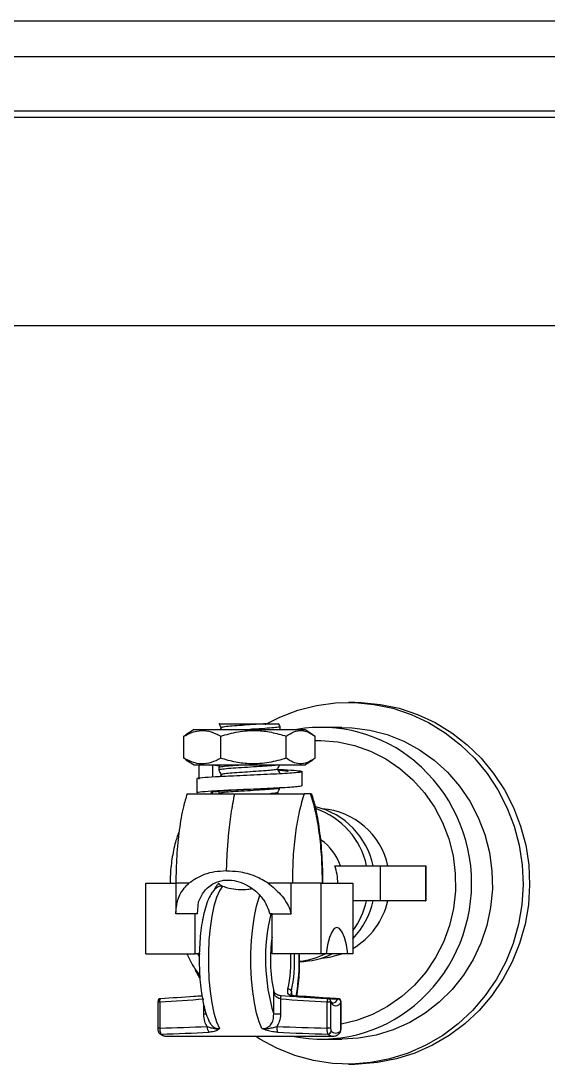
# Model space of a CAD drawing. Header units: millimetres. Extents: x 0 to 6631, y 0 to 4689.
# Drawn here: x 1272.9 to 1359, y 3475 to 3645.2 of the extents above; entities that cross this region are included whole.
import ezdxf

# ---------------------------------------------------------------- set-up
doc = ezdxf.new("R2010")
doc.units = ezdxf.units.MM
doc.header["$LTSCALE"] = 13
doc.layers.add('几何体', color=7, linetype='Continuous')

msp = doc.modelspace()

# ---------------------------------------------------------------- linework, layer by layer
at = {"layer": '几何体'}
for p, q in [((1195.35, 3645.23), (1565.95, 3645.23)), ((1570.65, 3639.37), (1190.65, 3639.37)), ((1166.15, 3629.53), (1595.15, 3629.53)), ((1190.65, 3630.53), (1570.65, 3630.53)), ((1166.15, 3595.53), (1595.15, 3595.53)), ((1327.46, 3534.03), (1326.4, 3534.03)), ((1299.89, 3528.75), (1299.52, 3528.53)), ((1299.52, 3524.93), (1299.52, 3528.53)), ((1301.21, 3529.63), (1299.87, 3528.77)), ((1301.21, 3529.63), (1315.28, 3529.63)), ((1305.61, 3529.9), (1305.47, 3529.63)), ((1305.54, 3524.93), (1305.54, 3528.53)), ((1315.14, 3529.69), (1315.08, 3529.63)), ((1315.23, 3529.69), (1315.23, 3530.1)), ((1315.28, 3529.63), (1319.25, 3529.63)), ((1316.25, 3524.93), (1316.25, 3528.53)), ((1320.58, 3528.77), (1319.25, 3529.63)), ((1320.94, 3524.93), (1320.94, 3528.53)), ((1325.34, 3529.96), (1321.92, 3529.96)), ((1299.52, 3524.93), (1299.89, 3524.72)), ((1299.87, 3524.68), (1301.21, 3523.83)), ((1301.21, 3523.83), (1315.28, 3523.83)), ((1302.02, 3521.53), (1302.02, 3523.83)), ((1304.21, 3523.83), (1305.37, 3523.68)), ((1304.21, 3523.83), (1304.21, 3521.84)), ((1305.23, 3523.39), (1305.23, 3522.98)), ((1315.28, 3523.83), (1319.25, 3523.83)), ((1319.25, 3523.83), (1320.59, 3524.68)), ((1305.61, 3522.24), (1305.45, 3521.92)), ((1318.84, 3520.44), (1318.84, 3522.74)), ((1301.62, 3521.56), (1301.62, 3519.26)), ((1315.14, 3520.1), (1315.13, 3520.09)), ((1304.21, 3519.13), (1304.21, 3519.34)), ((1305.23, 3519.56), (1305.23, 3519.14)), ((1310.23, 3519.84), (1310.24, 3519.84)), ((1314.96, 3519.13), (1314.85, 3519.35)), ((1320.21, 3519.13), (1319.18, 3519.13)), ((1320.21, 3519.13), (1320.42, 3519.13)), ((1306.5, 3506.53), (1306.38, 3506.53)), ((1324.17, 3507.38), (1331.65, 3507.38)), ((1331.65, 3501.68), (1331.65, 3507.38)), ((1331.65, 3507.38), (1339, 3507.38)), ((1339, 3507.38), (1339, 3501.68)), ((1339, 3507.38), (1339.05, 3507.38)), ((1339.05, 3507.38), (1339.05, 3501.68)), ((1293.34, 3493.03), (1293.34, 3504.53)), ((1293.34, 3504.53), (1298.22, 3504.53)), ((1298.21, 3504.53), (1298.21, 3499.78)), ((1317.06, 3499.53), (1317.06, 3504.53)), ((1321.94, 3504.53), (1317.06, 3504.53)), ((1321.94, 3493.03), (1321.94, 3504.53)), ((1321.94, 3504.53), (1327.11, 3504.53)), ((1327.11, 3504.53), (1327.11, 3493.03)), ((1301.75, 3499.53), (1301.9, 3501.49)), ((1331.65, 3501.68), (1327.11, 3501.68)), ((1339, 3501.68), (1331.65, 3501.68)), ((1339, 3501.68), (1339.05, 3501.68)), ((1301.36, 3499.53), (1298.22, 3499.53)), ((1301.75, 3499.53), (1301.36, 3499.53)), ((1301.36, 3493.03), (1301.36, 3499.53)), ((1313.92, 3499.53), (1313.54, 3499.53)), ((1313.92, 3499.53), (1317.06, 3499.53)), ((1313.92, 3493.03), (1313.92, 3499.53)), ((1293.34, 3493.03), (1301.36, 3493.03)), ((1302.16, 3493.03), (1301.36, 3493.03)), ((1302.03, 3492.59), (1301.79, 3493.03)), ((1321.94, 3493.03), (1313.92, 3493.03)), ((1322.74, 3493.03), (1321.94, 3493.03)), ((1326.31, 3493.03), (1322.74, 3493.03)), ((1327.11, 3493.03), (1326.31, 3493.03)), ((1302.14, 3489.03), (1301.43, 3490.3)), ((1314.19, 3483.18), (1314.19, 3486.92)), ((1317.09, 3486.92), (1317.06, 3486.55)), ((1317.09, 3486.92), (1317.09, 3486.36)), ((1295.27, 3485.2), (1295.27, 3480.9)), ((1295.27, 3485.2), (1295.58, 3485.2)), ((1295.58, 3485.2), (1295.58, 3480.9)), ((1295.73, 3485.69), (1295.74, 3485.69)), ((1302.77, 3483.18), (1302.77, 3484.66)), ((1315.31, 3485.67), (1315.31, 3483.18)), ((1322.93, 3480.9), (1322.93, 3485.2)), ((1322.93, 3485.2), (1323.49, 3485.2)), ((1323.49, 3485.2), (1323.49, 3480.9)), ((1325.17, 3480.9), (1325.17, 3485.2)), ((1325.19, 3485.2), (1325.17, 3485.2)), ((1325.19, 3480.9), (1325.19, 3485.2)), ((1303.19, 3483.18), (1302.77, 3483.18)), ((1315.31, 3483.18), (1314.19, 3483.18)), ((1295.58, 3480.9), (1295.27, 3480.9)), ((1323.49, 3480.9), (1322.93, 3480.9)), ((1325.17, 3480.9), (1325.19, 3480.9)), ((1325.19, 3480.9), (1325.19, 3480.9)), ((1296.47, 3479.58), (1296.61, 3479.56)), ((1296.61, 3479.56), (1323.85, 3479.56)), ((1321.92, 3479.09), (1325.34, 3479.09)), ((1326.4, 3475.02), (1327.46, 3475.02))]:
    msp.add_line(p, q, dxfattribs=at)
at = {"layer": '几何体', "flags": 128}
for points in [[(1312.79, 3530.45), (1315.17, 3531.65), (1318.12, 3532.76), (1321.17, 3533.53), (1324.29, 3533.95), (1327.43, 3534.01), (1330.55, 3533.72), (1333.63, 3533.07), (1336.62, 3532.07), (1339.48, 3530.74), (1342.19, 3529.09), (1344.7, 3527.14), (1347, 3524.92), (1349.04, 3522.45), (1350.81, 3519.76), (1352.28, 3516.89), (1353.43, 3513.87), (1354.26, 3510.73), (1354.75, 3507.52), (1354.9, 3504.27), (1354.7, 3501.03), (1354.16, 3497.83), (1353.28, 3494.71), (1352.07, 3491.71), (1350.55, 3488.86), (1348.74, 3486.2), (1346.66, 3483.77), (1344.33, 3481.59), (1341.78, 3479.69), (1339.05, 3478.09), (1336.16, 3476.8), (1333.16, 3475.86), (1330.07, 3475.26), (1326.94, 3475.02), (1323.8, 3475.14), (1320.7, 3475.62), (1317.66, 3476.44), (1314.73, 3477.61), (1311.94, 3479.1), (1311.2, 3479.56)], [(1327.46, 3534.03), (1328.49, 3534.01), (1331.62, 3533.72), (1334.7, 3533.07), (1337.69, 3532.07), (1340.55, 3530.74), (1343.26, 3529.09), (1345.77, 3527.14), (1348.06, 3524.92), (1350.1, 3522.45), (1351.87, 3519.76), (1353.34, 3516.89), (1354.5, 3513.87), (1355.33, 3510.73), (1355.82, 3507.52), (1355.97, 3504.27), (1355.77, 3501.03), (1355.22, 3497.83), (1354.34, 3494.71), (1353.14, 3491.71), (1351.62, 3488.86), (1349.81, 3486.2), (1347.72, 3483.77), (1345.4, 3481.59), (1342.85, 3479.69), (1340.12, 3478.09), (1337.23, 3476.8), (1334.23, 3475.86), (1331.14, 3475.26), (1328.01, 3475.02), (1327.46, 3475.02)], [(1325.34, 3529.96), (1326.99, 3529.9), (1329.88, 3529.52), (1332.71, 3528.79), (1335.43, 3527.72), (1338, 3526.32), (1340.41, 3524.62), (1342.59, 3522.63), (1344.54, 3520.39), (1346.22, 3517.93), (1347.6, 3515.28), (1348.68, 3512.48), (1349.42, 3509.57), (1349.83, 3506.58), (1349.89, 3503.57), (1349.61, 3500.57), (1348.99, 3497.63), (1348.03, 3494.78), (1346.76, 3492.07), (1345.19, 3489.53), (1343.34, 3487.21), (1341.23, 3485.13), (1338.9, 3483.32), (1336.39, 3481.81), (1333.71, 3480.62), (1330.92, 3479.76), (1328.05, 3479.25), (1325.34, 3479.09)], [(1320.94, 3527.84), (1321.9, 3527.83), (1324.66, 3527.59), (1327.37, 3527), (1329.99, 3526.07), (1332.49, 3524.81), (1334.81, 3523.24), (1336.93, 3521.39), (1338.81, 3519.28), (1340.43, 3516.95), (1341.76, 3514.43), (1342.78, 3511.76), (1343.48, 3508.99), (1343.84, 3506.14), (1343.86, 3503.27), (1343.54, 3500.42), (1342.89, 3497.63), (1341.91, 3494.94), (1340.61, 3492.41), (1339.03, 3490.05), (1337.18, 3487.91), (1335.09, 3486.03), (1332.79, 3484.43), (1330.31, 3483.13), (1327.71, 3482.15), (1325.19, 3481.55)], [(1305.85, 3504.07), (1305.33, 3503.3), (1304.86, 3502.2), (1304.44, 3500.8), (1304.08, 3499.15), (1303.81, 3497.28), (1303.62, 3495.26), (1303.53, 3493.15), (1303.53, 3491), (1303.62, 3488.89), (1303.81, 3486.87), (1304.08, 3485), (1304.43, 3483.34), (1304.85, 3481.94), (1305.33, 3480.83)], [(1312.28, 3480.83), (1311.81, 3481.94), (1311.39, 3483.34), (1311.04, 3485), (1310.76, 3486.87), (1310.58, 3488.89), (1310.48, 3491), (1310.48, 3493.15), (1310.58, 3495.26), (1310.76, 3497.28), (1311.04, 3499.15), (1311.39, 3500.8), (1311.81, 3502.2), (1311.95, 3502.57)], [(1326.31, 3493.03), (1326.07, 3494.47), (1325.76, 3495.67), (1325.38, 3496.57), (1324.96, 3497.14), (1324.52, 3497.33), (1324.08, 3497.14), (1323.67, 3496.57), (1323.29, 3495.67), (1322.98, 3494.47), (1322.74, 3493.03)], [(1295.58, 3485.2), (1295.58, 3485.32), (1295.6, 3485.44), (1295.62, 3485.54), (1295.65, 3485.62), (1295.69, 3485.67), (1295.73, 3485.69), (1295.73, 3485.69)], [(1325.17, 3485.2), (1324.97, 3484.88), (1324.76, 3484.65), (1324.55, 3484.51), (1324.33, 3484.46), (1324.11, 3484.51), (1323.9, 3484.65), (1323.69, 3484.88), (1323.49, 3485.2)], [(1324.72, 3485.69), (1324.68, 3485.69), (1324.63, 3485.65)]]:
    msp.add_lwpolyline(points, dxfattribs=at)
at = {"layer": '几何体'}
for centre, radius, start, end in [((1321.91, 3505.97), 23.99, 50.2971, 99.452), ((1320.56, 3504.53), 25.95, 309.7516, 50.0394), ((1318.16, 3504.78), 12.54, 11.956, 76.5712), ((1317.03, 3504.75), 12.6, 12.0416, 70.8995), ((1321.2, 3504.82), 11.91, 12.3753, 85.6581), ((1317.09, 3504.67), 8.44, 18.7371, 54.8588), ((1315.88, 3504.53), 8.77, 359.9856, 18.9496), ((1305.83, 3502.28), 1.79, 89.3647, 137.7365), ((1316.71, 3504.46), 12.94, 323.4844, 347.5821), ((1317.87, 3504.43), 12.86, 315.9201, 347.6437), ((1320.99, 3504.36), 12.14, 300.2945, 347.2314), ((1343.92, 3492.2), 31.07, 166.3678, 196.8834), ((1339.15, 3492.11), 25.49, 171.7862, 191.742), ((1294.1, 3491.98), 22.9, 348.1044, 2.6192), ((1293.28, 3491.96), 24.33, 348.0573, 2.5207), ((1282.53, 3491.97), 35.83, 350.5815, 1.6818), ((1317.33, 3503.77), 11.99, 275.2654, 296.8257), ((1318.43, 3503.74), 11.97, 270.0336, 296.4206), ((1321.37, 3503.77), 11.44, 273.6644, 290.0747), ((1316.2, 3485.73), 0.897, 150.9022, 183.9912), ((1316.55, 3486.67), 0.595, 25.4311, 93.8957), ((1317.55, 3486.05), 0.121, 92.5311, 159.112), ((1295.77, 3485.2), 0.5, 93.2132, 180), ((1321.92, 3503.05), 23.95, 258.6893, 309.5154), ((1323.87, 3485.26), 0.941, 152.7826, 184.1933), ((1323.01, 3485.2), 0.5, 28.6609, 86.9723), ((1323.1, 3485.25), 0.396, 352.5359, 28.3621), ((1323.64, 3486), 1.06, 281.5396, 340.4109), ((1324.64, 3485.11), 0.542, 9.5593, 90.4189), ((1324.69, 3485.2), 0.5, 0, 86.7868), ((1304.81, 3481.09), 1.49, 177.159, 215.9023), ((1317.78, 3480.91), 3.06, 175.1785, 193.0204), ((1295.83, 3480.38), 0.453, 227.3716, 270.41), ((1296.71, 3480.75), 1.2, 223.4635, 258.7872), ((1323.07, 3480.45), 0.522, 270.7751, 355.9692), ((1323.91, 3480.7), 1.14, 222.9012, 266.8776), ((1324.33, 3481.06), 0.984, 220.9944, 319.0056), ((1324.62, 3480.38), 0.455, 313.915, 4.3057)]:
    msp.add_arc(centre, radius, start, end, dxfattribs=at)
for centre, major_axis, ratio, start_param, end_param in [((1352.12, 3492.06), (64.23, 0), 0.110537, 4.141918, 4.270157), ((1268.15, 3492.06), (64.1, 0), 0.11856, 5.154621, 5.28286), ((1352.05, 3492.06), (68.04, 0), 0.111705, 4.141918, 4.270157), ((1272.34, 3492.06), (97, 0), 0.11856, 4.954355, 5.037412), ((1347.6, 3492.06), (102.95, 0), 0.111705, 4.387366, 4.470423), ((1272.71, 3492.06), (96.74, 0), 0.129215, 4.953806, 5.037412), ((1347.75, 3492.06), (103.21, 0), 0.121114, 4.387366, 4.470972)]:
    msp.add_ellipse(centre, major_axis=major_axis, ratio=ratio, start_param=start_param, end_param=end_param, dxfattribs=at)
for points, knots in [([(1305.23, 3530.63), (1305.29, 3530.51), (1305.42, 3530.26), (1305.55, 3530.01), (1305.61, 3529.89)], [0, 0, 0, 0, 0.506905, 1, 1, 1, 1]), ([(1305.33, 3530.56), (1305.31, 3530.56), (1305.24, 3530.56), (1305.68, 3530.56), (1306.62, 3530.56), (1307.99, 3530.56), (1309.58, 3530.56), (1311.2, 3530.56), (1312.32, 3530.56), (1312.85, 3530.56), (1312.96, 3530.56)], [0, 0, 0, 0, 0.048326, 0.204282, 0.359897, 0.512776, 0.664827, 0.814641, 0.963122, 1, 1, 1, 1]), ([(1312.96, 3530.56), (1312.82, 3530.55), (1312.18, 3530.5), (1310.84, 3530.41), (1309.01, 3530.29), (1307.33, 3530.17), (1306.16, 3530.05), (1305.59, 3529.96), (1305.66, 3529.91), (1305.68, 3529.9)], [0, 0, 0, 0, 0.04982, 0.231668, 0.41229, 0.592911, 0.774759, 0.955042, 1, 1, 1, 1]), ([(1312.96, 3530.56), (1313.36, 3530.56), (1314.16, 3530.56), (1314.87, 3530.56), (1314.94, 3530.56), (1314.97, 3530.56)], [0, 0, 0, 0, 0.343461, 0.686866, 1, 1, 1, 1]), ([(1315.23, 3530.11), (1315.16, 3530.23), (1315.08, 3530.39), (1315, 3530.54), (1314.99, 3530.57)], [0, 0, 0, 0, 0.808721, 1, 1, 1, 1]), ([(1299.52, 3528.53), (1300.22, 3528.87), (1301.42, 3529.46), (1303.21, 3529.48), (1304.51, 3529.08), (1305.28, 3528.66), (1305.54, 3528.53)], [0, 0, 0, 0, 0.356439, 0.6081286, 0.8684544, 1, 1, 1, 1]), ([(1305.54, 3528.53), (1306.47, 3528.79), (1308.37, 3529.34), (1311.18, 3529.53), (1313.84, 3529.23), (1315.44, 3528.76), (1316.25, 3528.53)], [0, 0, 0, 0, 0.267276, 0.541818, 0.768445, 1, 1, 1, 1]), ([(1315.15, 3530.11), (1315.16, 3530.08), (1315.16, 3530.01), (1314.28, 3529.9), (1312.8, 3529.78), (1311.35, 3529.69), (1310.53, 3529.64), (1310.35, 3529.63)], [0, 0, 0, 0, 0.186065, 0.435219, 0.68299, 0.932909, 1, 1, 1, 1]), ([(1316.25, 3528.53), (1316.66, 3528.79), (1317.49, 3529.34), (1318.72, 3529.53), (1319.88, 3529.23), (1320.58, 3528.76), (1320.94, 3528.53)], [0, 0, 0, 0, 0.267276, 0.541818, 0.768445, 1, 1, 1, 1]), ([(1305.54, 3524.93), (1305.28, 3524.79), (1304.53, 3524.38), (1303.23, 3523.98), (1301.44, 3523.99), (1300.22, 3524.58), (1299.52, 3524.93)], [0, 0, 0, 0, 0.131547, 0.383647, 0.643559, 1, 1, 1, 1]), ([(1305.45, 3523.83), (1305.44, 3523.81), (1305.37, 3523.67), (1305.29, 3523.52), (1305.23, 3523.4)], [0, 0, 0, 0, 0.117647, 1, 1, 1, 1]), ([(1314.84, 3523.83), (1314.65, 3523.8), (1314.22, 3523.73), (1312.78, 3523.62), (1310.9, 3523.5), (1308.9, 3523.38), (1307.1, 3523.26), (1305.81, 3523.14), (1305.19, 3523.04), (1305.29, 3522.99), (1305.32, 3522.97)], [0, 0, 0, 0, 0.104905, 0.243968, 0.384238, 0.523563, 0.662887, 0.803157, 0.94222, 1, 1, 1, 1]), ([(1309.54, 3523.83), (1309.33, 3523.81), (1308.48, 3523.76), (1307.1, 3523.67), (1305.82, 3523.55), (1305.2, 3523.46), (1305.29, 3523.41), (1305.3, 3523.4)], [0, 0, 0, 0, 0.086757, 0.366973, 0.64909, 0.928782, 1, 1, 1, 1]), ([(1316.25, 3524.93), (1315.31, 3524.66), (1313.41, 3524.12), (1310.61, 3523.93), (1307.95, 3524.23), (1306.35, 3524.69), (1305.54, 3524.93)], [0, 0, 0, 0, 0.267276, 0.541818, 0.768445, 1, 1, 1, 1]), ([(1314.84, 3523.17), (1314.9, 3523.29), (1315.03, 3523.55), (1315.16, 3523.8), (1315.22, 3523.92)], [0, 0, 0, 0, 0.499999, 1, 1, 1, 1]), ([(1320.94, 3524.93), (1320.53, 3524.66), (1319.7, 3524.12), (1318.47, 3523.93), (1317.3, 3524.23), (1316.6, 3524.69), (1316.25, 3524.93)], [0, 0, 0, 0, 0.267276, 0.541818, 0.768445, 1, 1, 1, 1]), ([(1314.88, 3523.12), (1315.19, 3523.11), (1316.51, 3523.04), (1318.05, 3522.92), (1319.05, 3522.78), (1318.69, 3522.64), (1317.56, 3522.53), (1316.09, 3522.42), (1314.22, 3522.33), (1312.08, 3522.22), (1309.81, 3522.13), (1307.22, 3522.01), (1304.5, 3521.88), (1302.45, 3521.72), (1301.5, 3521.62), (1301.67, 3521.56), (1301.69, 3521.56)], [0, 0, 0, 0, 0.029486, 0.125557, 0.220804, 0.316582, 0.380461, 0.44478, 0.50829, 0.572697, 0.63633, 0.700472, 0.795898, 0.891969, 0.987216, 1, 1, 1, 1]), ([(1305.23, 3522.97), (1305.29, 3522.84), (1305.42, 3522.6), (1305.55, 3522.35), (1305.61, 3522.23)], [0, 0, 0, 0, 0.506905, 1, 1, 1, 1]), ([(1314.75, 3523.17), (1314.75, 3523.15), (1314.75, 3523.09), (1314.09, 3523), (1313.26, 3522.92), (1312.18, 3522.84), (1310.84, 3522.74), (1309, 3522.62), (1307.33, 3522.51), (1306.16, 3522.38), (1305.59, 3522.3), (1305.66, 3522.25), (1305.68, 3522.24)], [0, 0, 0, 0, 0.070637, 0.18146, 0.291945, 0.32722, 0.455979, 0.583869, 0.711759, 0.840517, 0.968167, 1, 1, 1, 1]), ([(1315.23, 3522.44), (1315.16, 3522.57), (1315.04, 3522.81), (1314.91, 3523.06), (1314.85, 3523.18)], [0, 0, 0, 0, 0.506836, 1, 1, 1, 1]), ([(1314.93, 3523.01), (1315.26, 3522.98), (1316.12, 3522.9), (1316.63, 3522.82), (1316.49, 3522.76), (1316.46, 3522.74)], [0, 0, 0, 0, 0.328299, 0.879616, 1, 1, 1, 1]), ([(1318.73, 3520.44), (1318.7, 3520.4), (1318.64, 3520.33), (1317.55, 3520.23), (1316.1, 3520.12), (1314.22, 3520.03), (1312.08, 3519.92), (1309.81, 3519.83), (1307.22, 3519.71), (1304.5, 3519.58), (1302.45, 3519.42), (1301.5, 3519.32), (1301.67, 3519.26), (1301.69, 3519.26)], [0, 0, 0, 0, 0.099098, 0.183317, 0.268116, 0.351849, 0.436766, 0.520661, 0.605227, 0.731039, 0.857701, 0.983278, 1, 1, 1, 1]), ([(1315.11, 3520.08), (1315.11, 3520.06), (1315.1, 3520), (1314.27, 3519.9), (1312.8, 3519.78), (1310.89, 3519.66), (1308.9, 3519.54), (1307.1, 3519.43), (1305.81, 3519.3), (1305.19, 3519.21), (1305.29, 3519.15), (1305.32, 3519.14)], [0, 0, 0, 0, 0.0571424, 0.1845415, 0.3112327, 0.4390227, 0.5659513, 0.69288, 0.8206699, 0.9473611, 1, 1, 1, 1]), ([(1314.84, 3519.34), (1314.9, 3519.46), (1315.03, 3519.71), (1315.16, 3519.96), (1315.22, 3520.09)], [0, 0, 0, 0, 0.4999987, 1, 1, 1, 1]), ([(1300.06, 3519.12), (1299.85, 3518.44), (1299.33, 3516.77), (1298.74, 3513.28), (1298.3, 3509.02), (1298.24, 3506.02), (1298.22, 3504.53)], [0, 0, 0, 0, 0.188096, 0.45994, 0.730574, 1, 1, 1, 1]), ([(1300.03, 3519.13), (1300.02, 3519.13), (1299.94, 3519.13), (1300.2, 3519.13), (1300.86, 3519.13), (1302.28, 3519.13), (1304.6, 3519.13), (1306.75, 3519.13), (1307.83, 3519.13)], [0, 0, 0, 0, 0.0109065, 0.1499905, 0.2868029, 0.4336994, 0.716119, 1, 1, 1, 1]), ([(1310.25, 3519.84), (1309.59, 3519.81), (1308.11, 3519.72), (1306.03, 3519.58), (1304.53, 3519.42), (1303.83, 3519.32), (1303.96, 3519.26), (1303.97, 3519.26)], [0, 0, 0, 0, 0.202148, 0.456417, 0.712411, 0.966204, 1, 1, 1, 1]), ([(1306.5, 3506.53), (1306.53, 3507.5), (1306.59, 3509.46), (1306.84, 3512.62), (1307.22, 3515.95), (1307.63, 3518.07), (1307.83, 3519.13)], [0, 0, 0, 0, 0.213867, 0.427737, 0.713867, 1, 1, 1, 1]), ([(1307.83, 3519.13), (1308.94, 3519.13), (1311.16, 3519.13), (1314.04, 3519.13), (1316.16, 3519.13), (1317.54, 3519.13), (1318.62, 3519.13), (1318.99, 3519.13), (1319.18, 3519.13)], [0, 0, 0, 0, 0.248589, 0.498299, 0.62825, 0.749296, 0.872285, 1, 1, 1, 1]), ([(1314.75, 3519.34), (1314.75, 3519.31), (1314.74, 3519.26), (1314.28, 3519.19), (1313.75, 3519.14), (1313.6, 3519.13)], [0, 0, 0, 0, 0.313101, 0.80433, 1, 1, 1, 1]), ([(1319.18, 3519.13), (1318.89, 3518.22), (1318.33, 3516.4), (1317.71, 3512.8), (1317.31, 3508.79), (1317.26, 3505.95), (1317.24, 3504.53)], [0, 0, 0, 0, 0.250026, 0.5, 0.749974, 1, 1, 1, 1]), ([(1322.15, 3504.53), (1322.13, 3505.95), (1322.08, 3508.79), (1321.67, 3512.8), (1321.06, 3516.4), (1320.49, 3518.22), (1320.21, 3519.13)], [0, 0, 0, 0, 0.250026, 0.5, 0.749974, 1, 1, 1, 1]), ([(1322.24, 3504.53), (1322.21, 3506.02), (1322.15, 3509.02), (1321.71, 3513.28), (1321.13, 3516.77), (1320.61, 3518.44), (1320.4, 3519.12)], [0, 0, 0, 0, 0.269426, 0.540008, 0.811787, 1, 1, 1, 1]), ([(1298.76, 3513.1), (1298.55, 3512.49), (1298.03, 3510.99), (1297.55, 3508.48), (1297.28, 3506.23), (1297.31, 3504.9), (1297.32, 3504.53)], [0, 0, 0, 0, 0.2228116, 0.5467916, 0.8708553, 1, 1, 1, 1]), ([(1306.38, 3506.53), (1305.77, 3506.49), (1304.55, 3506.43), (1302.39, 3505.91), (1301.14, 3505.06), (1300.36, 3504.53)], [0, 0, 0, 0, 0.266654, 0.541385, 1, 1, 1, 1]), ([(1313.29, 3504.53), (1312.61, 3504.93), (1311.11, 3505.81), (1308.72, 3506.42), (1307.15, 3506.49), (1306.5, 3506.52)], [0, 0, 0, 0, 0.327432, 0.722961, 1, 1, 1, 1]), ([(1301.9, 3501.49), (1302.18, 3502.1), (1302.74, 3503.32), (1304.25, 3504.54), (1305.99, 3505.1), (1307.69, 3505.06), (1309.37, 3504.53), (1310.98, 3503.55), (1312.09, 3502.45), (1312.61, 3501.7), (1312.75, 3501.51)], [0, 0, 0, 0, 0.1649535, 0.3306884, 0.4484431, 0.5665536, 0.678375, 0.8013867, 0.9477261, 1, 1, 1, 1]), ([(1300.36, 3504.53), (1300.09, 3504.53), (1299.59, 3504.53), (1299, 3504.53), (1298.57, 3504.53), (1298.3, 3504.53), (1298.2, 3504.53), (1298.22, 3504.53), (1298.22, 3504.53)], [0, 0, 0, 0, 0.233975, 0.449095, 0.621735, 0.7798, 0.949594, 1, 1, 1, 1]), ([(1298.22, 3499.53), (1298.27, 3500.3), (1298.37, 3501.92), (1299.36, 3503.56), (1300.16, 3504.34), (1300.36, 3504.53)], [0, 0, 0, 0, 0.410682, 0.858247, 1, 1, 1, 1]), ([(1304.51, 3503.49), (1304.36, 3503.31), (1303.98, 3502.84), (1303.5, 3501.9), (1303.03, 3500.59), (1302.64, 3499.01), (1302.35, 3497.29), (1302.16, 3495.47), (1302.05, 3493.58), (1302.02, 3491.66), (1302.08, 3489.75), (1302.23, 3487.91), (1302.46, 3486.16), (1302.77, 3484.55), (1303.16, 3483.11), (1303.5, 3482.33), (1303.67, 3481.94)], [0, 0, 0, 0, 0.0415188, 0.1113368, 0.1920507, 0.270232, 0.3450252, 0.4181136, 0.4903624, 0.5622361, 0.6340441, 0.7059953, 0.7783663, 0.8515845, 0.9263924, 1, 1, 1, 1]), ([(1305.26, 3504.53), (1305.17, 3504.45), (1304.95, 3504.25), (1304.74, 3503.91), (1304.57, 3503.62), (1304.46, 3503.43), (1304.46, 3503.43), (1304.46, 3503.43)], [0, 0, 0, 0, 0.165368, 0.410116, 0.672359, 0.902731, 1, 1, 1, 1]), ([(1305.28, 3504.48), (1305.28, 3504.45), (1305.26, 3504.36), (1305.63, 3504.18), (1305.85, 3504.07)], [0, 0, 0, 0, 0.38488, 1, 1, 1, 1]), ([(1305.85, 3504.07), (1305.86, 3504.07), (1306.14, 3503.95), (1306.87, 3503.7), (1308.33, 3503.5), (1309.68, 3503.51), (1310.44, 3503.63), (1310.66, 3503.67)], [0, 0, 0, 0, 0.007575, 0.304169, 0.603351, 0.880966, 1, 1, 1, 1]), ([(1313.29, 3504.53), (1314, 3503.95), (1315.52, 3502.72), (1316.63, 3500.87), (1316.98, 3499.76), (1317.06, 3499.53)], [0, 0, 0, 0, 0.410645, 0.877492, 1, 1, 1, 1]), ([(1317.06, 3504.53), (1317.02, 3504.53), (1316.87, 3504.53), (1316.5, 3504.53), (1315.91, 3504.53), (1314.88, 3504.53), (1313.96, 3504.53), (1313.29, 3504.53)], [0, 0, 0, 0, 0.050272, 0.220214, 0.378002, 0.550604, 1, 1, 1, 1]), ([(1312.75, 3501.51), (1312.99, 3501.04), (1313.32, 3500.4), (1313.49, 3499.72), (1313.54, 3499.53)], [0, 0, 0, 0, 0.711751, 1, 1, 1, 1]), ([(1299.98, 3493.03), (1300.28, 3492.43), (1300.89, 3491.17), (1301.7, 3490.04), (1302.12, 3489.44)], [0, 0, 0, 0, 0.47686, 1, 1, 1, 1]), ([(1317.96, 3486.14), (1318.01, 3486.38), (1318.15, 3487.17), (1318.3, 3488.66), (1318.41, 3490.54), (1318.44, 3492.02), (1318.41, 3492.84), (1318.4, 3493.03)], [0, 0, 0, 0, 0.119735, 0.3895, 0.65616, 0.921433, 1, 1, 1, 1]), ([(1302.48, 3486.13), (1302.04, 3486.1), (1299.8, 3485.94), (1297.55, 3485.8), (1295.74, 3485.69)], [0, 0, 0, 0, 0.194817, 1, 1, 1, 1]), ([(1315.31, 3485.67), (1315.2, 3485.69), (1315, 3485.73), (1314.72, 3485.9), (1314.45, 3486.17), (1314.27, 3486.52), (1314.21, 3486.8), (1314.19, 3486.92)], [0, 0, 0, 0, 0.154254, 0.316154, 0.499276, 0.783133, 1, 1, 1, 1]), ([(1315.42, 3486.17), (1315.33, 3486.18), (1315.14, 3486.2), (1314.84, 3486.29), (1314.58, 3486.43), (1314.36, 3486.65), (1314.22, 3486.84), (1314.21, 3487.02), (1314.21, 3487.07)], [0, 0, 0, 0, 0.126381, 0.278788, 0.440749, 0.628699, 0.896626, 1, 1, 1, 1]), ([(1323.03, 3485.69), (1322.38, 3485.73), (1319.84, 3485.87), (1317.3, 3486.04), (1315.42, 3486.17)], [0, 0, 0, 0, 0.2564613, 1, 1, 1, 1]), ([(1317.44, 3486.09), (1317.38, 3486.09), (1317.17, 3486.11), (1316.86, 3486.21), (1316.58, 3486.43), (1316.43, 3486.78), (1316.48, 3487.09), (1316.51, 3487.26)], [0, 0, 0, 0, 0.070193, 0.27645, 0.477116, 0.713047, 1, 1, 1, 1]), ([(1317.55, 3486.17), (1317.49, 3486.18), (1317.35, 3486.19), (1317.2, 3486.24), (1317.11, 3486.31), (1317.07, 3486.35), (1317.06, 3486.48), (1317.06, 3486.55)], [0, 0, 0, 0, 0.114297, 0.289526, 0.471749, 0.724519, 1, 1, 1, 1]), ([(1324.72, 3485.69), (1324.1, 3485.73), (1321.71, 3485.87), (1319.32, 3486.04), (1317.54, 3486.17)], [0, 0, 0, 0, 0.256461, 1, 1, 1, 1]), ([(1323.85, 3484.97), (1323.85, 3484.97), (1323.83, 3484.96), (1323.78, 3484.98), (1323.58, 3485.2), (1323.47, 3485.39), (1323.44, 3485.44)], [0, 0, 0, 0, 0.063561, 0.483706, 0.89056, 1, 1, 1, 1]), ([(1303.32, 3481.17), (1303.18, 3481.42), (1302.85, 3482.04), (1302.8, 3482.76), (1302.77, 3483.18)], [0, 0, 0, 0, 0.413036, 1, 1, 1, 1]), ([(1312.28, 3480.83), (1312.38, 3480.83), (1312.69, 3480.82), (1313.18, 3480.98), (1313.54, 3481.26), (1313.88, 3481.66), (1314.02, 3481.97), (1314.18, 3482.55), (1314.18, 3482.87), (1314.19, 3483.18)], [0, 0, 0, 0, 0.0839036, 0.2652506, 0.4405083, 0.4747131, 0.7239313, 0.7303243, 1, 1, 1, 1]), ([(1315.31, 3483.18), (1315.27, 3482.76), (1315.22, 3482.04), (1314.87, 3481.42), (1314.72, 3481.17)], [0, 0, 0, 0, 0.586964, 1, 1, 1, 1]), ([(1295.27, 3480.9), (1295.27, 3480.89), (1295.26, 3480.78), (1295.28, 3480.56), (1295.34, 3480.32), (1295.42, 3480.14), (1295.5, 3480.07), (1295.53, 3480.05)], [0, 0, 0, 0, 0.024574, 0.324315, 0.66384, 0.892072, 1, 1, 1, 1]), ([(1295.58, 3480.9), (1295.59, 3480.8), (1295.6, 3480.58), (1295.65, 3480.28), (1295.73, 3480.04), (1295.8, 3479.96), (1295.83, 3479.93)], [0, 0, 0, 0, 0.235074, 0.489904, 0.745094, 1, 1, 1, 1]), ([(1303.32, 3481.17), (1303.53, 3481.1), (1303.99, 3480.95), (1304.58, 3480.79), (1305.04, 3480.78), (1305.28, 3480.82), (1305.33, 3480.83), (1305.33, 3480.83)], [0, 0, 0, 0, 0.300437, 0.634414, 0.924764, 0.99629, 1, 1, 1, 1]), ([(1305.33, 3480.83), (1305.33, 3480.83), (1305.31, 3480.81), (1305.23, 3480.7), (1305, 3480.51), (1304.49, 3480.3), (1303.9, 3480.25), (1303.6, 3480.22)], [0, 0, 0, 0, 0.003162, 0.077396, 0.296914, 0.636124, 1, 1, 1, 1]), ([(1303.68, 3481.94), (1303.71, 3481.88), (1303.78, 3481.71), (1304, 3481.41), (1304.25, 3481.16), (1304.63, 3480.94), (1304.96, 3480.82), (1305.24, 3480.83), (1305.33, 3480.83)], [0, 0, 0, 0, 0.092469, 0.246985, 0.509739, 0.579396, 0.866955, 1, 1, 1, 1]), ([(1312.28, 3480.83), (1312.29, 3480.83), (1312.35, 3480.82), (1312.65, 3480.78), (1313.23, 3480.79), (1313.98, 3480.95), (1314.48, 3481.1), (1314.72, 3481.17)], [0, 0, 0, 0, 0.00371, 0.075236, 0.365586, 0.699563, 1, 1, 1, 1]), ([(1314.79, 3480.22), (1314.45, 3480.25), (1313.78, 3480.3), (1312.99, 3480.51), (1312.53, 3480.7), (1312.34, 3480.81), (1312.29, 3480.83), (1312.28, 3480.83)], [0, 0, 0, 0, 0.363876, 0.703086, 0.922604, 0.996838, 1, 1, 1, 1]), ([(1323.07, 3479.93), (1323.05, 3479.96), (1323.01, 3480.04), (1322.96, 3480.27), (1322.93, 3480.56), (1322.93, 3480.79), (1322.93, 3480.9)], [0, 0, 0, 0, 0.242425, 0.495266, 0.747427, 1, 1, 1, 1]), ([(1323.49, 3480.9), (1323.49, 3480.84), (1323.49, 3480.73), (1323.52, 3480.58), (1323.55, 3480.47), (1323.57, 3480.43), (1323.59, 3480.41)], [0, 0, 0, 0, 0.252044, 0.504046, 0.757121, 1, 1, 1, 1]), ([(1324.93, 3480.05), (1324.96, 3480.08), (1325.02, 3480.14), (1325.09, 3480.28), (1325.16, 3480.48), (1325.19, 3480.7), (1325.19, 3480.85), (1325.18, 3480.9)], [0, 0, 0, 0, 0.11816, 0.292398, 0.541159, 0.86409, 1, 1, 1, 1]), ([(1325.07, 3480.41), (1325.09, 3480.43), (1325.11, 3480.47), (1325.15, 3480.59), (1325.17, 3480.74), (1325.17, 3480.85), (1325.17, 3480.9)], [0, 0, 0, 0, 0.25538, 0.510786, 0.765429, 1, 1, 1, 1]), ([(1295.52, 3480.05), (1295.63, 3479.95), (1295.89, 3479.72), (1296.21, 3479.64), (1296.4, 3479.59)], [0, 0, 0, 0, 0.425183, 1, 1, 1, 1]), ([(1323.81, 3479.59), (1323.99, 3479.6), (1324.41, 3479.61), (1324.75, 3479.89), (1324.93, 3480.05)], [0, 0, 0, 0, 0.442233, 1, 1, 1, 1])]:
    msp.add_open_spline(points, degree=3, knots=knots, dxfattribs=at)

doc.saveas('drawing.dxf')
